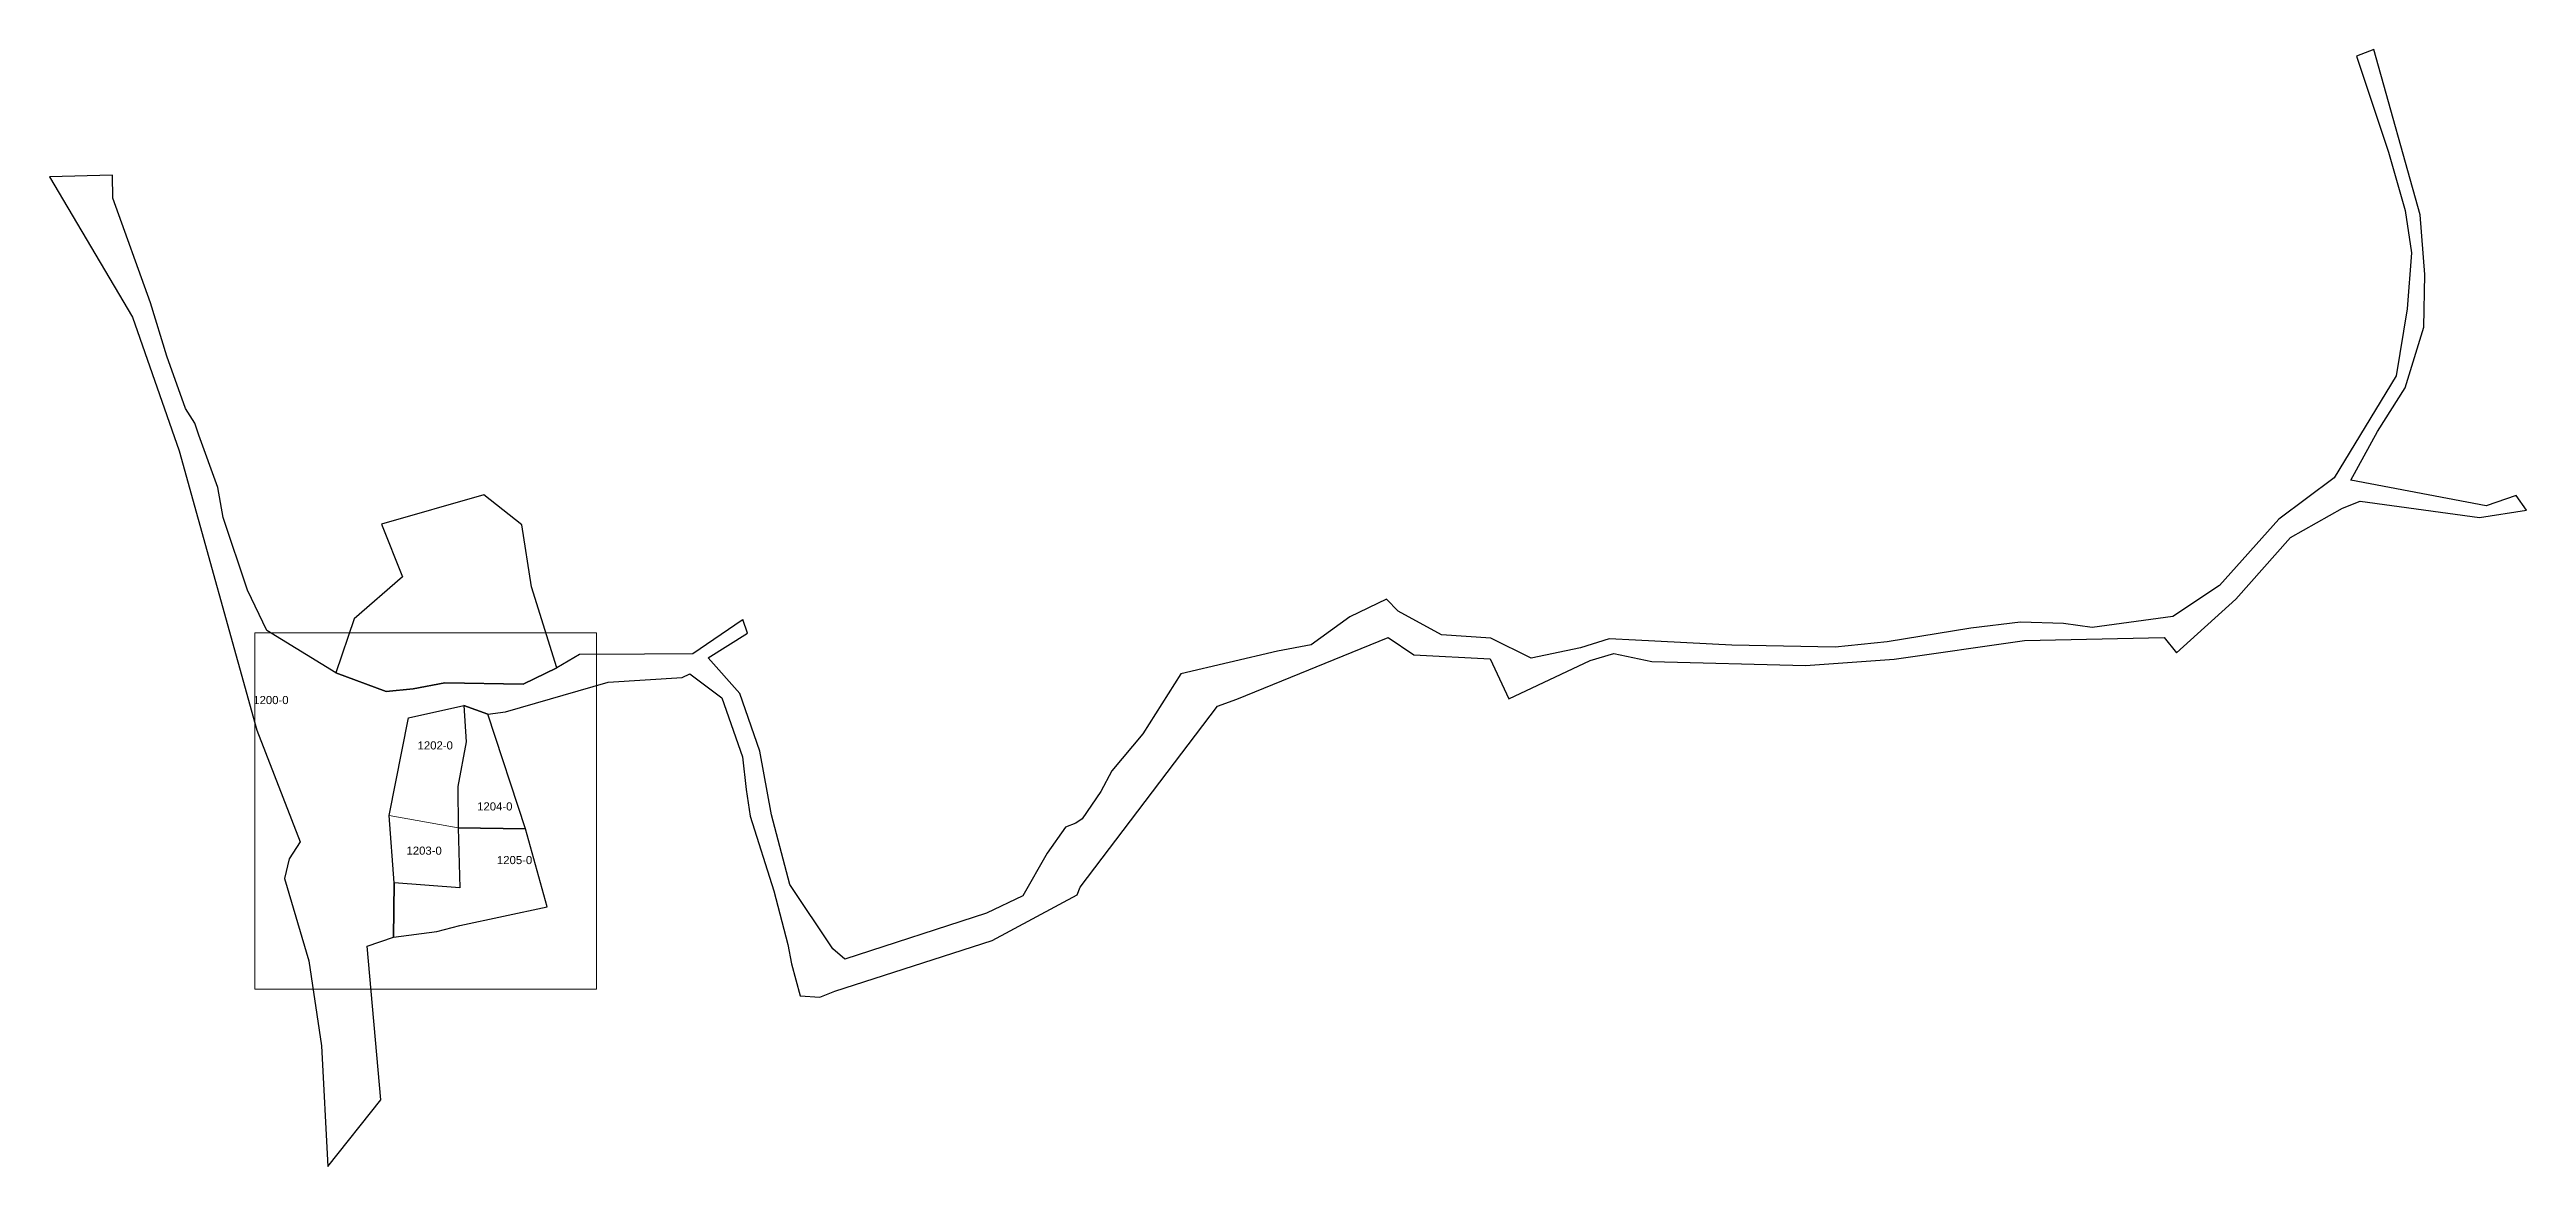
# Model space of a CAD drawing. Header units: metres. Extents: x 7517403 to 7518167, y 4688899 to 4689243.
import ezdxf
from ezdxf.enums import TextEntityAlignment as Align

# ---------------------------------------------------------------- set-up
doc = ezdxf.new("R2010")
doc.units = ezdxf.units.M
doc.header["$XCLIPFRAME"] = 0
doc.layers.add('KOMOGLLAV_A10_PAR_PARCEL_T', color=7, linetype='Continuous')
doc.layers.add('KOMOGLLAV_PAR_PARCELGEOM_I', color=7, linetype='Continuous')
doc.layers.add('Orto', color=7, linetype='Continuous', lineweight=0)
doc.layers.add('Pikat zyrtare shape', color=7, linetype='Continuous', lineweight=0)
doc.styles.get("Standard").update_dxf_attribs({"font": 'arial.ttf'})
picture_1 = doc.add_image_def('image1.ecw', size_in_pixel=(10000, 10000))

msp = doc.modelspace()

# ---------------------------------------------------------------- linework, layer by layer
at = {"layer": 'KOMOGLLAV_PAR_PARCELGEOM_I', "color": 7, "linetype": 'Continuous'}
for points in [[(7517543.88, 4689039.13), (7517575.5, 4689048.31), (7517598.31, 4689049.74), (7517600.67, 4689050.85), (7517610.54, 4689043.45), (7517617, 4689025.32), (7517618.13, 4689015.24), (7517619.36, 4689007.02), (7517626.65, 4688983.95), (7517630.97, 4688967.44), (7517632.1, 4688961.46), (7517634.77, 4688951.64), (7517640.78, 4688951.2), (7517645.4, 4688953.04), (7517693.95, 4688968.7), (7517720.16, 4688982.7), (7517721.04, 4688985.1), (7517763.43, 4689040.88), (7517769.36, 4689043.04), (7517816.03, 4689062.1), (7517823.94, 4689056.78), (7517847.49, 4689055.49), (7517853.19, 4689043.16), (7517878.29, 4689054.94), (7517885.55, 4689057.15), (7517897.24, 4689054.69), (7517944.64, 4689053.47), (7517972.01, 4689055.41), (7518012.21, 4689061.17), (7518055.21, 4689062.13), (7518059.02, 4689057.32), (7518077.32, 4689073.86), (7518094.15, 4689092.91), (7518110.21, 4689101.96), (7518115.66, 4689104.11), (7518152.39, 4689099.04), (7518166.9, 4689101.31), (7518163.74, 4689105.81), (7518154.52, 4689102.65), (7518112.72, 4689110.54), (7518120.99, 4689125.59), (7518129.51, 4689139.02), (7518135.25, 4689157.76), (7518135.53, 4689173.98), (7518134.16, 4689192.38), (7518119.9, 4689243.33), (7518114.5, 4689241.26), (7518124.37, 4689211.66), (7518129.54, 4689193.76), (7518131.5, 4689180.62), (7518130.09, 4689163.35), (7518126.74, 4689142.79), (7518107.62, 4689111.27), (7518090.57, 4689098.54), (7518072.26, 4689078.12), (7518057.93, 4689068.52), (7518033.05, 4689065.16), (7518024.23, 4689066.42), (7518010.95, 4689066.84), (7517995.64, 4689064.91), (7517969.86, 4689060.74), (7517953.81, 4689059.09), (7517921.91, 4689059.75), (7517892.28, 4689061.3), (7517884.14, 4689061.63), (7517875.34, 4689058.93), (7517860.05, 4689055.74), (7517847.62, 4689061.9), (7517832.44, 4689062.89), (7517819.03, 4689070.16), (7517815.45, 4689073.9), (7517804.16, 4689068.42), (7517792.27, 4689059.8), (7517781.86, 4689057.88), (7517752.11, 4689050.88), (7517740.32, 4689032.42), (7517730.8, 4689020.93), (7517727.42, 4689014.62), (7517721.62, 4689006.19), (7517719.76, 4689004.88), (7517716.48, 4689003.57), (7517710.9, 4688995.58), (7517703.33, 4688982.4), (7517692.16, 4688977.08), (7517648.54, 4688962.88), (7517644.82, 4688966.08), (7517631.53, 4688985.9), (7517625.86, 4689007.37), (7517622.31, 4689027.06), (7517616.11, 4689044.8), (7517606.36, 4689055.79), (7517618.52, 4689063.46), (7517617.1, 4689067.64), (7517616.82, 4689067.45), (7517601.67, 4689057.09), (7517586.77, 4689056.91), (7517566.67, 4689056.88), (7517559.7, 4689052.76), (7517549.3, 4689047.67), (7517525.22, 4689048.07), (7517515.43, 4689046.24), (7517507.06, 4689045.42), (7517491.55, 4689051.14), (7517470.33, 4689064.2), (7517464.41, 4689076.66), (7517456.87, 4689099.11), (7517455.23, 4689108.3), (7517449.32, 4689124.43), (7517448.09, 4689128.18), (7517445.24, 4689132.67), (7517439.52, 4689148.79), (7517434.43, 4689165.29), (7517422.8, 4689197.55), (7517422.73, 4689204.6), (7517403.33, 4689204.08), (7517428.92, 4689160.78), (7517443.25, 4689119.65), (7517467.28, 4689033.5), (7517480.57, 4688999.08), (7517477.24, 4688993.85), (7517475.72, 4688987.77), (7517483.31, 4688962.45), (7517487.17, 4688936.17), (7517489.08, 4688899.01), (7517505.5, 4688919.57), (7517501.24, 4688966.97), (7517509.38, 4688969.68), (7517509.53, 4688986.41), (7517508.06, 4689007.22), (7517514, 4689037.31), (7517531.09, 4689041.07), (7517538.45, 4689038.48), (7517543.88, 4689039.13)], [(7517559.7, 4689052.76), (7517551.95, 4689077.67), (7517548.88, 4689096.81), (7517537.18, 4689106.04), (7517505.62, 4689097.01), (7517512.16, 4689080.74), (7517497.27, 4689067.88), (7517491.55, 4689051.14), (7517507.06, 4689045.42), (7517515.43, 4689046.24), (7517525.22, 4689048.07), (7517549.3, 4689047.67), (7517559.7, 4689052.76)], [(7517550.08, 4689003.06), (7517538.45, 4689038.48), (7517531.09, 4689041.07), (7517531.79, 4689029.93), (7517529.24, 4689016.18), (7517529.28, 4689003.38), (7517550.08, 4689003.06)], [(7517556.78, 4688979), (7517550.08, 4689003.06), (7517529.28, 4689003.38), (7517529.82, 4688984.93), (7517509.53, 4688986.41), (7517509.38, 4688969.68), (7517522.69, 4688971.49), (7517529.8, 4688973.3), (7517556.78, 4688979)]]:
    msp.add_lwpolyline(points, close=True, dxfattribs=at)
at = {"layer": 'Pikat zyrtare shape'}
for points in [[(7517529.24, 4689016.18), (7517531.79, 4689029.93), (7517531.09, 4689041.07), (7517514, 4689037.31), (7517508.06, 4689007.22), (7517529.28, 4689003.38), (7517529.24, 4689016.18)], [(7517529.82, 4688984.93), (7517529.28, 4689003.38), (7517508.06, 4689007.22), (7517509.53, 4688986.41), (7517529.82, 4688984.93)]]:
    msp.add_lwpolyline(points, close=True, dxfattribs=at)

# ---------------------------------------------------------------- texts
at = {"layer": 'KOMOGLLAV_A10_PAR_PARCEL_T', "color": 7}
for s, p in [('1200-0', (7517471.59, 4689042.8)), ('1202-0', (7517522.24, 4689028.82)), ('1204-0', (7517540.59, 4689010.01)), ('1203-0', (7517518.81, 4688996.37)), ('1205-0', (7517546.7, 4688993.47))]:
    msp.add_text(s, height=2.5, dxfattribs=at).set_placement(p, align=Align.MIDDLE_CENTER)

# ---------------------------------------------------------------- pictures from other files: only their frames are drawn
at = {"layer": 'Orto'}
image = msp.add_image(picture_1, insert=(7516000, 4688000), size_in_units=(2000, 2000), dxfattribs=at)
image.set_boundary_path([(7332.39, 4681.76), (7859.2, 5231.39)])

doc.saveas('drawing.dxf')
